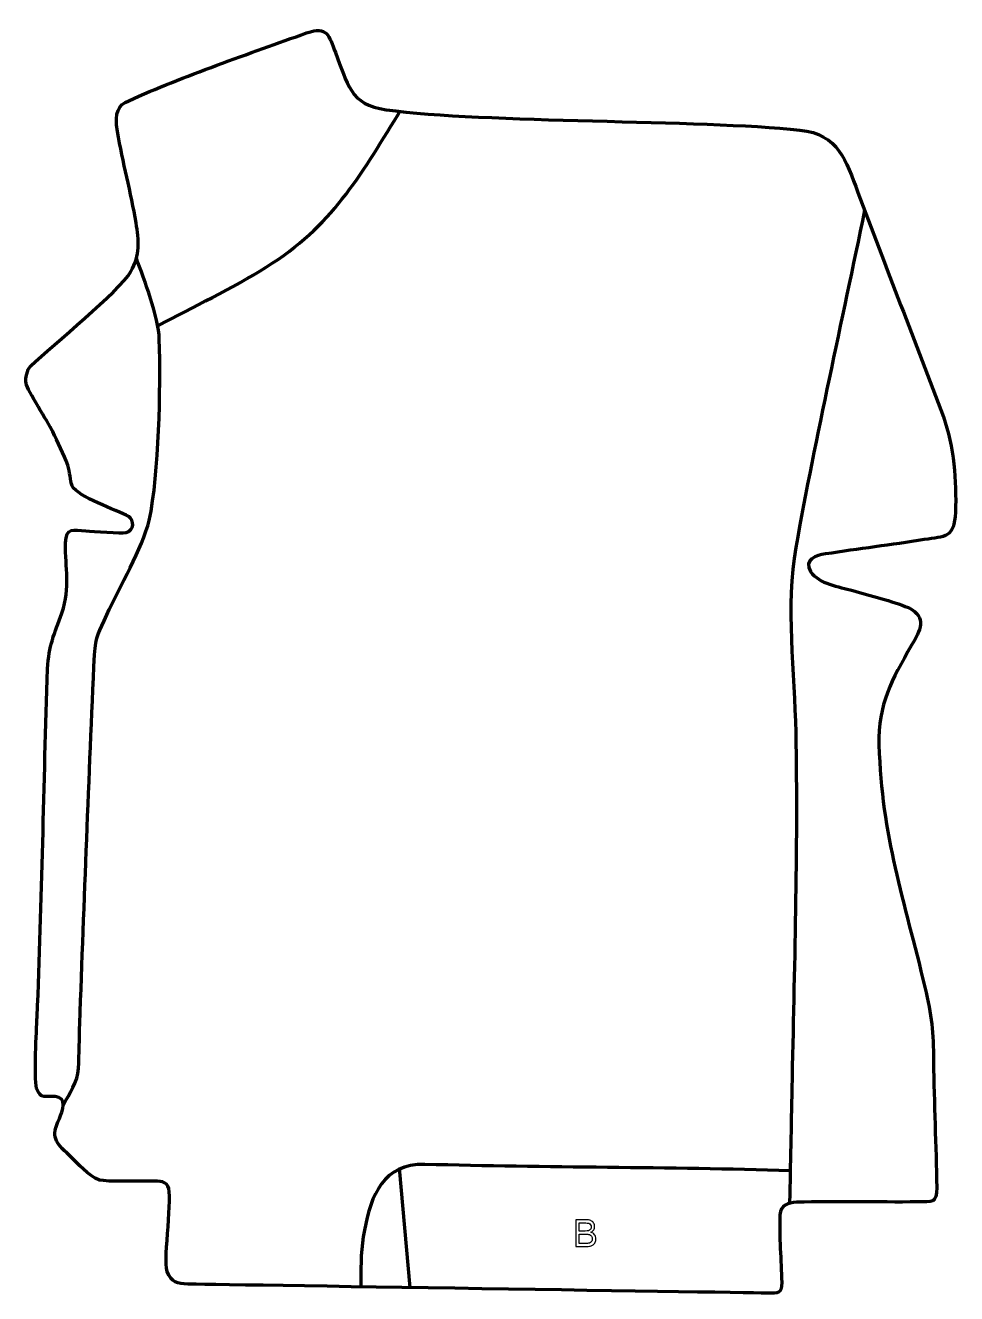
# Model space of a CAD drawing. Header units: millimetres. Extents: x 943 to 1575, y 20 to 880.
import ezdxf

# ---------------------------------------------------------------- set-up
doc = ezdxf.new("R2010")
doc.units = ezdxf.units.MM
doc.header["$MEASUREMENT"] = 0
doc.layers.add('layer 2', color=7, linetype='Continuous')
doc.layers.add('layer 3', color=7, linetype='Continuous')

msp = doc.modelspace()

# ---------------------------------------------------------------- linework, layer by layer
at = {"layer": 'layer 2', "color": 142, "lineweight": 158}
for points, knots in [([(1032.9313, 676.2653), (1057.0847, 689.1771), (1083.4202, 701.5861), (1106.4979, 716.057), (1106.4979, 716.057), (1151.2448, 744.1156), (1169.7372, 777.1737), (1195.9769, 819.6117), (1195.9769, 819.6117), (1195.9769, 819.6117), (1196.4767, 820.4201), (1196.4767, 820.4201), (1196.4767, 820.4201), (1196.4767, 820.4201), (1196.6312, 821.8118), (1196.6312, 821.8118)], [0, 0, 0, 0, 0.2, 0.2, 0.2, 0.2, 0.4, 0.4, 0.4, 0.4, 0.6, 0.6, 0.6, 0.6, 1, 1, 1, 1]), ([(1512.5446, 754.7634), (1496.9605, 678.5611), (1479.5328, 602.411), (1465.8692, 525.864), (1465.8692, 525.864), (1458.9027, 486.8361), (1465.0083, 440.4896), (1465.791, 400.4984), (1465.791, 400.4984), (1467.3638, 320.1363), (1464.7616, 239.3224), (1463.1965, 158.927), (1463.1965, 158.927), (1462.697, 133.2621), (1462.1976, 107.5972), (1461.6981, 81.9324), (1461.6981, 81.9324), (1461.6981, 81.9324), (1461.6796, 80.9818), (1461.6796, 80.9818)], [0, 0, 0, 0, 0.16666667, 0.16666667, 0.16666667, 0.16666667, 0.33333333, 0.33333333, 0.33333333, 0.33333333, 0.5, 0.5, 0.5, 0.5, 0.66666667, 0.66666667, 0.66666667, 0.66666667, 1, 1, 1, 1]), ([(968.7361, 147.4608), (972.9896, 155.3036), (978.6796, 163.2994), (979.1476, 172.4699), (979.1476, 172.4699), (979.6584, 182.4794), (979.6635, 192.8199), (980.031, 202.9176), (980.031, 202.9176), (983.0666, 286.323), (986.1573, 369.7238), (990.0327, 453.0953), (990.0327, 453.0953), (990.7246, 466.2579), (993.2518, 468.4417), (998.4194, 480.1566), (998.4194, 480.1566), (1006.7738, 499.0958), (1022.6388, 525.3136), (1027.1305, 544.3291), (1027.1305, 544.3291), (1034.0215, 576.507), (1034.8622, 633.6197), (1033.9985, 667.2584), (1033.9985, 667.2584), (1033.568, 682.3019), (1023.742, 707.5246), (1018.4556, 722.2407)], [0, 0, 0, 0, 0.125, 0.125, 0.125, 0.125, 0.25, 0.25, 0.25, 0.25, 0.375, 0.375, 0.375, 0.375, 0.5, 0.5, 0.5, 0.5, 0.625, 0.625, 0.625, 0.625, 0.75, 0.75, 0.75, 0.75, 1, 1, 1, 1]), ([(1462.1107, 103.1356), (1379.4996, 105.5585), (1296.794, 105.1495), (1214.1825, 107.3726), (1214.1825, 107.3726), (1186.0887, 108.1286), (1177.6141, 86.3002), (1173.1273, 62.7695), (1173.1273, 62.7695), (1170.7667, 50.3895), (1170.7986, 40.5504), (1170.6829, 28.1016), (1170.6829, 28.1016), (1170.6631, 26.8462), (1170.6433, 25.5908), (1170.6236, 24.3354)], [0, 0, 0, 0, 0.2, 0.2, 0.2, 0.2, 0.4, 0.4, 0.4, 0.4, 0.6, 0.6, 0.6, 0.6, 1, 1, 1, 1])]:
    msp.add_open_spline(points, degree=3, knots=knots, dxfattribs=at)
msp.add_open_spline([(1196.7422, 104.855), (1196.7422, 104.855), (1203.8804, 23.8184), (1203.8804, 23.8184)], degree=3, dxfattribs=at)
at = {"layer": 'layer 2', "color": 142}
for points, knots in [([(1316.5402, 51.642), (1316.5402, 51.642), (1316.5402, 69.8284), (1316.5402, 69.8284), (1316.5402, 69.8284), (1316.5402, 69.8284), (1323.3643, 69.8284), (1323.3643, 69.8284), (1323.3643, 69.8284), (1324.7529, 69.8284), (1325.8662, 69.6464), (1326.7087, 69.2781), (1326.7087, 69.2781), (1327.5469, 68.9098), (1328.203, 68.3425), (1328.6772, 67.5763), (1328.6772, 67.5763), (1329.1555, 66.8143), (1329.3926, 66.0142), (1329.3926, 65.176), (1329.3926, 65.176), (1329.3926, 64.4013), (1329.1809, 63.6689), (1328.7618, 62.9831), (1328.7618, 62.9831), (1328.3427, 62.2973), (1327.7077, 61.7427), (1326.8568, 61.3194), (1326.8568, 61.3194), (1327.9575, 60.9977), (1328.8042, 60.4473), (1329.3926, 59.6684), (1329.3926, 59.6684), (1329.9853, 58.8937), (1330.2816, 57.9751), (1330.2816, 56.9167), (1330.2816, 56.9167), (1330.2816, 56.0616), (1330.0996, 55.27), (1329.7397, 54.5376), (1329.7397, 54.5376), (1329.3799, 53.8052), (1328.9354, 53.2422), (1328.4062, 52.8443), (1328.4062, 52.8443), (1327.8771, 52.4506), (1327.2124, 52.15), (1326.4166, 51.9468), (1326.4166, 51.9468), (1325.6165, 51.7436), (1324.6386, 51.642), (1323.4786, 51.642), (1323.4786, 51.642), (1323.4786, 51.642), (1316.5402, 51.642), (1316.5402, 51.642)], [0, 0, 0, 0, 0.06666667, 0.06666667, 0.06666667, 0.06666667, 0.13333333, 0.13333333, 0.13333333, 0.13333333, 0.2, 0.2, 0.2, 0.2, 0.26666667, 0.26666667, 0.26666667, 0.26666667, 0.33333333, 0.33333333, 0.33333333, 0.33333333, 0.4, 0.4, 0.4, 0.4, 0.46666667, 0.46666667, 0.46666667, 0.46666667, 0.53333333, 0.53333333, 0.53333333, 0.53333333, 0.6, 0.6, 0.6, 0.6, 0.66666667, 0.66666667, 0.66666667, 0.66666667, 0.73333333, 0.73333333, 0.73333333, 0.73333333, 0.8, 0.8, 0.8, 0.8, 0.86666667, 0.86666667, 0.86666667, 0.86666667, 1, 1, 1, 1]), ([(1318.9532, 62.183), (1318.9532, 62.183), (1322.886, 62.183), (1322.886, 62.183), (1322.886, 62.183), (1323.9528, 62.183), (1324.719, 62.255), (1325.1804, 62.3947), (1325.1804, 62.3947), (1325.7943, 62.5767), (1326.2557, 62.8815), (1326.5647, 63.3048), (1326.5647, 63.3048), (1326.8738, 63.7282), (1327.0304, 64.2573), (1327.0304, 64.8966), (1327.0304, 64.8966), (1327.0304, 65.5019), (1326.8865, 66.0353), (1326.5944, 66.4925), (1326.5944, 66.4925), (1326.3065, 66.954), (1325.8916, 67.2715), (1325.354, 67.4408), (1325.354, 67.4408), (1324.8164, 67.6101), (1323.8935, 67.6948), (1322.5896, 67.6948), (1322.5896, 67.6948), (1322.5896, 67.6948), (1318.9532, 67.6948), (1318.9532, 67.6948), (1318.9532, 67.6948), (1318.9532, 67.6948), (1318.9532, 62.183), (1318.9532, 62.183)], [0, 0, 0, 0, 0.1, 0.1, 0.1, 0.1, 0.2, 0.2, 0.2, 0.2, 0.3, 0.3, 0.3, 0.3, 0.4, 0.4, 0.4, 0.4, 0.5, 0.5, 0.5, 0.5, 0.6, 0.6, 0.6, 0.6, 0.7, 0.7, 0.7, 0.7, 0.8, 0.8, 0.8, 0.8, 1, 1, 1, 1]), ([(1318.9532, 53.7756), (1318.9532, 53.7756), (1323.4829, 53.7756), (1323.4829, 53.7756), (1323.4829, 53.7756), (1324.2618, 53.7756), (1324.8079, 53.8052), (1325.1254, 53.8645), (1325.1254, 53.8645), (1325.6757, 53.9619), (1326.1414, 54.127), (1326.5139, 54.3598), (1326.5139, 54.3598), (1326.8865, 54.5926), (1327.1913, 54.9313), (1327.4326, 55.3758), (1327.4326, 55.3758), (1327.6739, 55.8203), (1327.7924, 56.3325), (1327.7924, 56.9125), (1327.7924, 56.9125), (1327.7924, 57.5941), (1327.6188, 58.1825), (1327.2675, 58.6863), (1327.2675, 58.6863), (1326.9203, 59.19), (1326.4377, 59.5414), (1325.8197, 59.7446), (1325.8197, 59.7446), (1325.2058, 59.9478), (1324.3168, 60.0494), (1323.1611, 60.0494), (1323.1611, 60.0494), (1323.1611, 60.0494), (1318.9532, 60.0494), (1318.9532, 60.0494), (1318.9532, 60.0494), (1318.9532, 60.0494), (1318.9532, 53.7756), (1318.9532, 53.7756)], [0, 0, 0, 0, 0.09090909, 0.09090909, 0.09090909, 0.09090909, 0.18181818, 0.18181818, 0.18181818, 0.18181818, 0.27272727, 0.27272727, 0.27272727, 0.27272727, 0.36363636, 0.36363636, 0.36363636, 0.36363636, 0.45454545, 0.45454545, 0.45454545, 0.45454545, 0.54545455, 0.54545455, 0.54545455, 0.54545455, 0.63636364, 0.63636364, 0.63636364, 0.63636364, 0.72727273, 0.72727273, 0.72727273, 0.72727273, 0.81818182, 0.81818182, 0.81818182, 0.81818182, 1, 1, 1, 1])]:
    msp.add_open_spline(points, degree=3, knots=knots, dxfattribs=at)
at = {"layer": 'layer 3', "color": 242, "lineweight": 158}
msp.add_open_spline([(1446.6532, 20.0518), (1453.842, 19.8429), (1456.4618, 19.715), (1456.3017, 27.3177), (1456.3017, 27.3177), (1455.9906, 42.1067), (1454.5421, 58.7434), (1455.0642, 73.2664), (1455.0642, 73.2664), (1455.2954, 79.6969), (1460.8337, 81.3696), (1466.3353, 81.6681), (1466.3353, 81.6681), (1493.6843, 82.4095), (1521.1578, 81.6944), (1548.53, 81.9257), (1548.53, 81.9257), (1558.2294, 82.0077), (1561.7507, 80.6752), (1561.5431, 91.6647), (1561.5431, 91.6647), (1561.0041, 120.193), (1559.6972, 148.6863), (1559.3528, 177.2334), (1559.3528, 177.2334), (1559.1361, 197.3706), (1558.1301, 207.9775), (1553.4803, 227.6276), (1553.4803, 227.6276), (1539.3098, 286.929), (1524.1223, 329.6651), (1522.3021, 391.9604), (1522.3021, 391.9604), (1521.6775, 419.6409), (1530.7964, 436.1337), (1544.4997, 459.5981), (1544.4997, 459.5981), (1550.3437, 469.573), (1555.2986, 478.5441), (1542.3478, 485.115), (1542.3478, 485.115), (1530.982, 489.7604), (1516.506, 493.1011), (1504.5042, 496.6263), (1504.5042, 496.6263), (1495.1871, 499.4471), (1481.5874, 501.1121), (1475.9272, 509.5207), (1475.9272, 509.5207), (1471.2183, 518.0567), (1479.3851, 520.4772), (1486.0977, 521.5252), (1486.0977, 521.5252), (1508.3409, 524.9979), (1530.7556, 527.7467), (1553.0408, 531.2301), (1553.0408, 531.2301), (1567.4248, 533.5084), (1573.3551, 532.222), (1574.1764, 549.9005), (1574.1764, 549.9005), (1575.0167, 570.9648), (1573.2207, 594.5468), (1566.0226, 614.4518), (1566.0226, 614.4518), (1547.0366, 665.3311), (1527.0344, 715.878), (1508.038, 766.7868), (1508.038, 766.7868), (1499.9358, 788.4656), (1494.8712, 806.3488), (1468.699, 809.1338), (1468.699, 809.1338), (1400.9516, 816.3429), (1254.7776, 813.8424), (1187.9714, 822.8716), (1187.9714, 822.8716), (1163.0398, 826.2412), (1161.9411, 840.6276), (1153.4585, 861.7044), (1153.4585, 861.7044), (1148.88, 873.0805), (1148.3164, 880.1338), (1133.9603, 875.0124), (1133.9603, 875.0124), (1096.0254, 861.4795), (1049.623, 845.4386), (1013.2598, 829.026), (1013.2598, 829.026), (1006.3248, 825.8959), (1003.2938, 821.6497), (1005.5867, 808.0754), (1005.5867, 808.0754), (1009.171, 787.2957), (1014.7917, 766.7607), (1018.1965, 746.2093), (1018.1965, 746.2093), (1020.2042, 734.0907), (1021.0521, 724.2743), (1014.6747, 713.1826), (1014.6747, 713.1826), (1006.5649, 699.0779), (962.316, 664.1828), (946.8454, 649.0752), (946.8454, 649.0752), (944.0237, 646.305), (943.0979, 641.1005), (943.6634, 637.28), (943.6634, 637.28), (944.3624, 632.5569), (958.3503, 611.2552), (961.6869, 604.6653), (961.6869, 604.6653), (965.0145, 597.5512), (969.2432, 589.1299), (971.8306, 581.8471), (971.8306, 581.8471), (973.5196, 577.0932), (973.2658, 571.2825), (974.9531, 567.6706), (974.9531, 567.6706), (978.4756, 560.1305), (1004.9635, 551.4246), (1013.2801, 546.9374), (1013.2801, 546.9374), (1017.1649, 544.3691), (1017.0051, 537.4293), (1011.548, 536.1366), (1011.548, 536.1366), (1007.8585, 535.2627), (989.2553, 536.8533), (984.1617, 537.149), (984.1617, 537.149), (975.6323, 537.6403), (970.6264, 539.8552), (970.3978, 529.1296), (970.3978, 529.1296), (970.0192, 511.3675), (973.8402, 499.5863), (967.9309, 481.4539), (967.9309, 481.4539), (962.7368, 467.1765), (958.9801, 459.3187), (958.2051, 443.619), (958.2051, 443.619), (955.4341, 364.9443), (954.4893, 286.2234), (951.0811, 207.5669), (951.0811, 207.5669), (950.6427, 197.744), (948.8977, 167.0792), (950.6671, 158.8535), (950.6671, 158.8535), (953.2042, 151.5702), (956.8966, 153.6436), (963.2417, 153.5332), (963.2417, 153.5332), (971.7906, 152.7803), (968.3751, 143.4655), (966.1813, 138.5962), (966.1813, 138.5962), (960.2983, 125.7131), (963.255, 122.6124), (972.8556, 113.5564), (972.8556, 113.5564), (978.9056, 107.7667), (985.6262, 99.678), (993.4313, 96.7607), (993.4313, 96.7607), (998.5766, 95.453), (1020.8832, 96.105), (1027.8443, 96.0148), (1027.8443, 96.0148), (1032.0164, 95.9431), (1037.4752, 96.6716), (1039.8185, 92.6641), (1039.8185, 92.6641), (1043.5405, 86.2986), (1036.4267, 44.8905), (1039.4285, 34.6434), (1039.4285, 34.6434), (1042.2219, 27.341), (1046.1755, 26.3066), (1053.4237, 26.1695), (1053.4237, 26.1695), (1060.6719, 26.0324), (1446.6532, 20.0518), (1446.6532, 20.0518)], degree=3, knots=[0, 0, 0, 0, 0.02083333, 0.02083333, 0.02083333, 0.02083333, 0.04166667, 0.04166667, 0.04166667, 0.04166667, 0.0625, 0.0625, 0.0625, 0.0625, 0.08333333, 0.08333333, 0.08333333, 0.08333333, 0.10416667, 0.10416667, 0.10416667, 0.10416667, 0.125, 0.125, 0.125, 0.125, 0.14583333, 0.14583333, 0.14583333, 0.14583333, 0.16666667, 0.16666667, 0.16666667, 0.16666667, 0.1875, 0.1875, 0.1875, 0.1875, 0.20833333, 0.20833333, 0.20833333, 0.20833333, 0.22916667, 0.22916667, 0.22916667, 0.22916667, 0.25, 0.25, 0.25, 0.25, 0.27083333, 0.27083333, 0.27083333, 0.27083333, 0.29166667, 0.29166667, 0.29166667, 0.29166667, 0.3125, 0.3125, 0.3125, 0.3125, 0.33333333, 0.33333333, 0.33333333, 0.33333333, 0.35416667, 0.35416667, 0.35416667, 0.35416667, 0.375, 0.375, 0.375, 0.375, 0.39583333, 0.39583333, 0.39583333, 0.39583333, 0.41666667, 0.41666667, 0.41666667, 0.41666667, 0.4375, 0.4375, 0.4375, 0.4375, 0.45833333, 0.45833333, 0.45833333, 0.45833333, 0.47916667, 0.47916667, 0.47916667, 0.47916667, 0.5, 0.5, 0.5, 0.5, 0.52083333, 0.52083333, 0.52083333, 0.52083333, 0.54166667, 0.54166667, 0.54166667, 0.54166667, 0.5625, 0.5625, 0.5625, 0.5625, 0.58333333, 0.58333333, 0.58333333, 0.58333333, 0.60416667, 0.60416667, 0.60416667, 0.60416667, 0.625, 0.625, 0.625, 0.625, 0.64583333, 0.64583333, 0.64583333, 0.64583333, 0.66666667, 0.66666667, 0.66666667, 0.66666667, 0.6875, 0.6875, 0.6875, 0.6875, 0.70833333, 0.70833333, 0.70833333, 0.70833333, 0.72916667, 0.72916667, 0.72916667, 0.72916667, 0.75, 0.75, 0.75, 0.75, 0.77083333, 0.77083333, 0.77083333, 0.77083333, 0.79166667, 0.79166667, 0.79166667, 0.79166667, 0.8125, 0.8125, 0.8125, 0.8125, 0.83333333, 0.83333333, 0.83333333, 0.83333333, 0.85416667, 0.85416667, 0.85416667, 0.85416667, 0.875, 0.875, 0.875, 0.875, 0.89583333, 0.89583333, 0.89583333, 0.89583333, 0.91666667, 0.91666667, 0.91666667, 0.91666667, 0.9375, 0.9375, 0.9375, 0.9375, 0.95833333, 0.95833333, 0.95833333, 0.95833333, 1, 1, 1, 1], dxfattribs=at)

doc.saveas('drawing.dxf')
